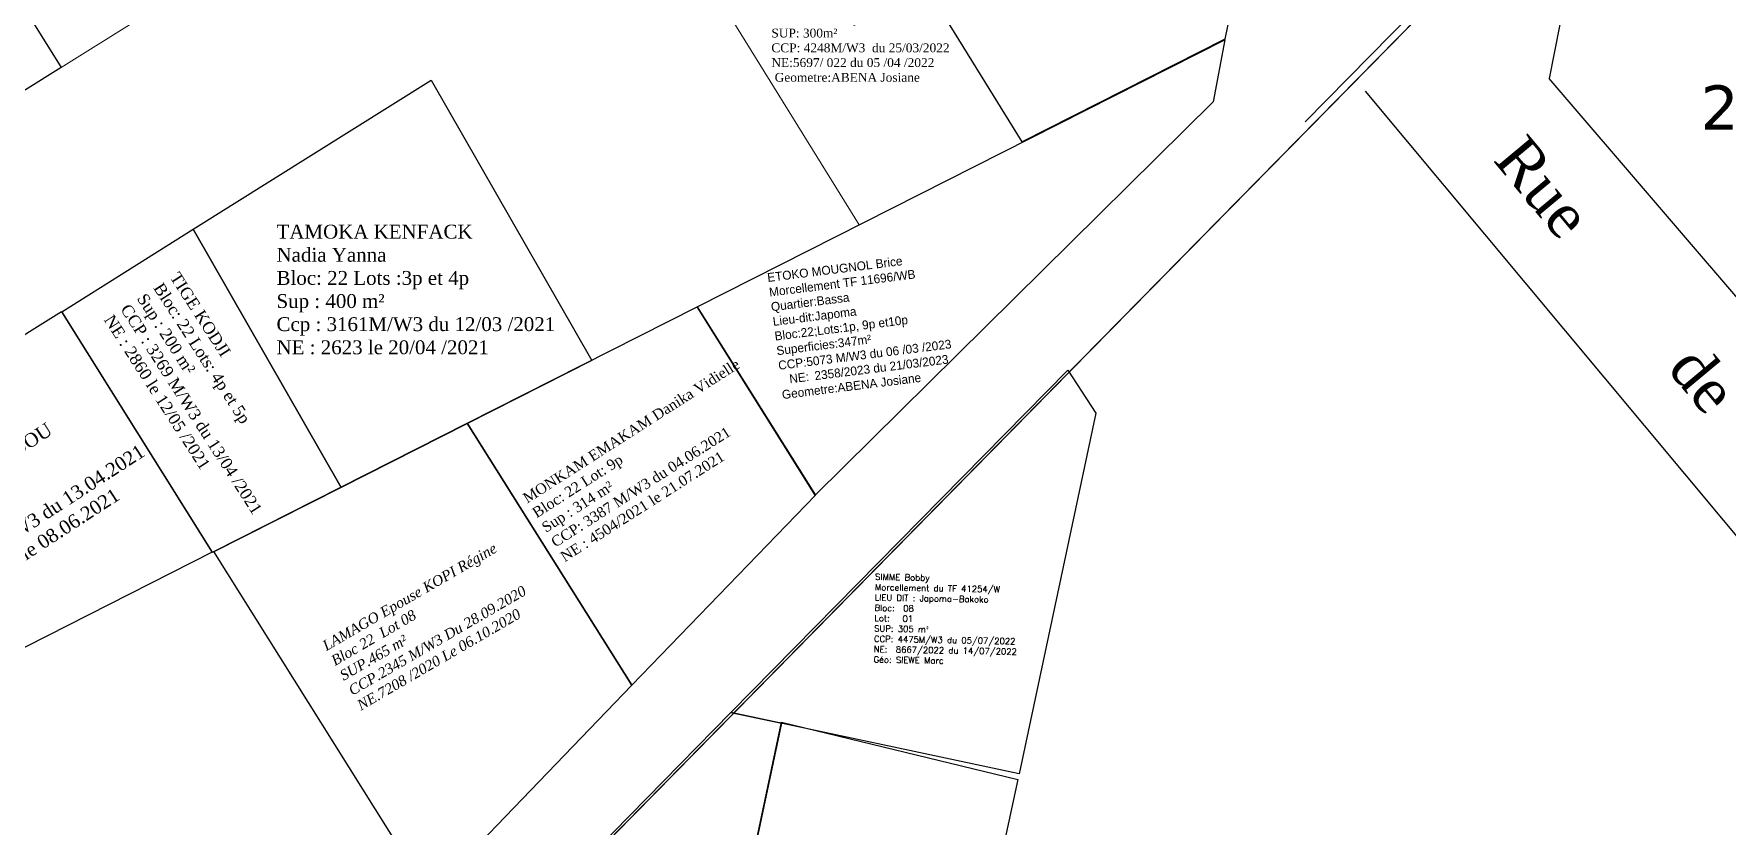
# Model space of a CAD drawing. Header units: millimetres. Extents: x 587399 to 927168, y 438565 to 1444955.
# Drawn here: x 591380.8 to 591495.6, y 444521.5 to 444575.2 of the extents above; entities that cross this region are included whole.
import ezdxf
from ezdxf.enums import TextEntityAlignment as Align

# ---------------------------------------------------------------- set-up
doc = ezdxf.new("R2010")
doc.units = ezdxf.units.MM
doc.header["$LTSCALE"] = 2
for name, color, linetype in [('end maj 26 02 2021', 7, 'Continuous'), ('MAJ AVRIL 2021', 7, 'Continuous'), ('MAJ JUILLET 2021', 7, 'Continuous'), ('MAJ JUIN 2021', 7, 'Continuous'), ('MAJ NOV 2021', 7, 'Continuous'), ('MAJ OCT 2021', 7, 'Continuous')]:
    doc.layers.add(name, color=color, linetype=linetype)
doc.layers.add('MAJ APRES LE 13.01.2023', color=222, linetype='Continuous', lineweight=30)
doc.styles.get("Standard").update_dxf_attribs({"font": 'arial.ttf'})
doc.styles.add('STYLE3', font='tt0012m_.ttf', dxfattribs={"height": 13})
doc.styles.add('Times 1.0', font='times.ttf', dxfattribs={"width": 0.99, "height": 1})
doc.styles.add('Verdana 1.0', font='verdana.ttf', dxfattribs={"width": 0.99, "height": 1})

msp = doc.modelspace()

# ---------------------------------------------------------------- linework, layer by layer
at = {"color": 5, "lineweight": 13, "flags": 128}
for points in [[(591388.445, 444597.322), (591397.805, 444582.366), (591382.652, 444572.883), (591376.769, 444582.285), (591380.06, 444584.844)], [(591388.445, 444597.322), (591397.805, 444582.366), (591382.652, 444572.883), (591376.769, 444582.285), (591380.06, 444584.844)], [(591434.749, 444588.935), (591447.816, 444567.806), (591436.756, 444562.206), (591424.276, 444582.376)], [(591434.749, 444588.935), (591447.816, 444567.806), (591436.756, 444562.206), (591424.276, 444582.376)]]:
    msp.add_lwpolyline(points, close=True, dxfattribs=at)
at = {"flags": 128}
msp.add_lwpolyline([(591450.89, 444552.374), (591452.807, 444549.452), (591447.588, 444525.002), (591428.06, 444529.17)], close=True, dxfattribs=at)
at = {"layer": 'end maj 26 02 2021', "color": 7, "linetype": 'ByBlock'}
for p, q in [((591484.736, 444578.181), (591483.53, 444572.127)), ((591512.435, 444538.426), (591483.53, 444572.127)), ((591508.511, 444526.419), (591471.09, 444571.271))]:
    msp.add_line(p, q, dxfattribs=at)
at = {"layer": 'end maj 26 02 2021', "color": 6, "linetype": 'ByBlock', "lineweight": -3, "ltscale": 0.0014, "flags": 128}
msp.add_lwpolyline([(591770.073, 444989.463), (591737.168, 444905.939), (591690.907, 444742.417), (591637.449, 444725.167), (591591.726, 444687.985), (591547.534, 444652.048), (591484.721, 444586.54), (591374.436, 444474.456), (591285.46, 444485.64)], dxfattribs=at)
msp.add_lwpolyline([(591770.073, 444989.463), (591737.168, 444905.939), (591690.907, 444742.417), (591637.449, 444725.167), (591591.726, 444687.985), (591547.534, 444652.048), (591484.721, 444586.54), (591374.436, 444474.456), (591285.46, 444485.64)], dxfattribs=at)
msp.add_lwpolyline([(591770.073, 444989.463), (591737.168, 444905.939), (591690.907, 444742.417), (591637.449, 444725.167), (591591.726, 444687.985), (591547.534, 444652.048), (591484.721, 444586.54), (591374.436, 444474.456), (591285.46, 444485.64)], dxfattribs=at)
msp.add_lwpolyline([(591770.073, 444989.463), (591737.168, 444905.939), (591690.907, 444742.417), (591637.449, 444725.167), (591591.726, 444687.985), (591547.534, 444652.048), (591484.721, 444586.54), (591374.436, 444474.456), (591285.46, 444485.64)], dxfattribs=at)
at = {"layer": 'end maj 26 02 2021', "color": 7, "linetype": 'ByBlock', "ltscale": 0.0014, "flags": 128}
msp.add_lwpolyline([(591466.981, 444569.19), (591484.566, 444587.062), (591547.369, 444652.561), (591591.564, 444688.5)], dxfattribs=at)
msp.add_lwpolyline([(591466.981, 444569.19), (591484.566, 444587.062), (591547.369, 444652.561), (591591.564, 444688.5)], dxfattribs=at)
at = {"layer": 'end maj 26 02 2021', "color": 7, "flags": 128}
msp.add_lwpolyline([(591466.981, 444569.19), (591484.566, 444587.062), (591547.369, 444652.561), (591591.564, 444688.5)], dxfattribs=at)
at = {"layer": 'end maj 26 02 2021', "color": 3, "lineweight": 30, "flags": 128}
msp.add_lwpolyline([(591591.008, 444687.255), (591642.766, 444636.485), (591512.912, 444525.11), (591509.568, 444476.103), (591485.712, 444373.739), (591486.069, 444356.308), (591479.263, 444350.152), (591353.239, 444365.428), (591284.742, 444484.909), (591373.718, 444473.726), (591484.01, 444585.816), (591546.813, 444651.316), (591591.008, 444687.255)], dxfattribs=at)
msp.add_lwpolyline([(591591.008, 444687.255), (591642.766, 444636.485), (591512.912, 444525.11), (591509.568, 444476.103), (591485.712, 444373.739), (591486.069, 444356.308), (591479.263, 444350.152), (591353.239, 444365.428), (591284.742, 444484.909), (591373.718, 444473.726), (591484.01, 444585.816), (591546.813, 444651.316), (591591.008, 444687.255)], dxfattribs=at)
at = {"layer": 'end maj 26 02 2021', "color": 150, "linetype": 'ByBlock', "lineweight": -3, "ltscale": 0.0014, "flags": 128}
msp.add_lwpolyline([(591448.012, 444598.598), (591462.789, 444580.887), (591461.531, 444574.789), (591447.808, 444567.84), (591434.74, 444588.965), (591441.815, 444598.432)], close=True, dxfattribs=at)
msp.add_lwpolyline([(591448.012, 444598.598), (591462.789, 444580.887), (591461.531, 444574.789), (591447.808, 444567.84), (591434.74, 444588.965), (591441.815, 444598.432)], close=True, dxfattribs=at)
msp.add_lwpolyline([(591448.012, 444598.598), (591462.789, 444580.887), (591461.531, 444574.789), (591447.808, 444567.84), (591434.74, 444588.965), (591441.815, 444598.432)], close=True, dxfattribs=at)
msp.add_lwpolyline([(591448.012, 444598.598), (591462.789, 444580.887), (591461.531, 444574.789), (591447.808, 444567.84), (591434.74, 444588.965), (591441.815, 444598.432)], close=True, dxfattribs=at)
at = {"layer": 'end maj 26 02 2021', "color": 150, "lineweight": -3, "flags": 128}
msp.add_lwpolyline([(591410.175, 444548.784), (591421.333, 444531.016), (591407.625, 444516.771), (591392.987, 444540.08)], close=True, dxfattribs=at)
msp.add_lwpolyline([(591410.175, 444548.784), (591421.333, 444531.016), (591407.625, 444516.771), (591392.987, 444540.08)], close=True, dxfattribs=at)
msp.add_lwpolyline([(591410.175, 444548.784), (591421.333, 444531.016), (591407.625, 444516.771), (591392.987, 444540.08)], close=True, dxfattribs=at)
msp.add_lwpolyline([(591410.175, 444548.784), (591421.333, 444531.016), (591407.625, 444516.771), (591392.987, 444540.08)], close=True, dxfattribs=at)
at = {"layer": 'MAJ APRES LE 13.01.2023', "flags": 128}
for points in [[(591461.531, 444574.758), (591460.74, 444570.554), (591433.777, 444543.905), (591425.77, 444556.65)], [(591428.06, 444529.17), (591431.48, 444528.45), (591426.92, 444506.92), (591409.8, 444510.54)]]:
    msp.add_lwpolyline(points, close=True, dxfattribs=at)
at = {"layer": 'MAJ AVRIL 2021', "flags": 128}
for points in [[(591407.738, 444572.031), (591418.63, 444553.031), (591401.623, 444544.419), (591391.588, 444561.924)], [(591407.738, 444572.031), (591418.63, 444553.031), (591401.623, 444544.419), (591391.588, 444561.924)], [(591391.588, 444561.924), (591401.623, 444544.419), (591392.905, 444540.005), (591382.693, 444556.323)], [(591391.588, 444561.924), (591401.623, 444544.419), (591392.905, 444540.005), (591382.693, 444556.323)]]:
    msp.add_lwpolyline(points, close=True, dxfattribs=at)
at = {"layer": 'MAJ JUILLET 2021', "flags": 128}
msp.add_lwpolyline([(591425.77, 444556.65), (591433.78, 444543.9), (591421.33, 444531.01), (591410.17, 444548.78)], close=True, dxfattribs=at)
msp.add_lwpolyline([(591425.77, 444556.65), (591433.78, 444543.9), (591421.33, 444531.01), (591410.17, 444548.78)], close=True, dxfattribs=at)
at = {"layer": 'MAJ JUIN 2021', "flags": 128}
msp.add_lwpolyline([(591382.68, 444556.35), (591392.892, 444540.032), (591373.282, 444530.102), (591364.107, 444544.762)], close=True, dxfattribs=at)
msp.add_lwpolyline([(591382.68, 444556.35), (591392.892, 444540.032), (591373.282, 444530.102), (591364.107, 444544.762)], close=True, dxfattribs=at)
at = {"layer": 'MAJ NOV 2021', "flags": 128}
msp.add_lwpolyline([(591376.769, 444582.284), (591382.652, 444572.883), (591365.698, 444562.273), (591360.898, 444569.944)], close=True, dxfattribs=at)
msp.add_lwpolyline([(591376.769, 444582.284), (591382.652, 444572.883), (591365.698, 444562.273), (591360.898, 444569.944)], close=True, dxfattribs=at)
at = {"layer": 'MAJ OCT 2021', "color": 150, "flags": 128}
msp.add_lwpolyline([(591431.49, 444528.51), (591447.5, 444524.62), (591443.92, 444508), (591438.1, 444504.29), (591426.92, 444506.92)], close=True, dxfattribs=at)
msp.add_lwpolyline([(591431.49, 444528.51), (591447.5, 444524.62), (591443.92, 444508), (591438.1, 444504.29), (591426.92, 444506.92)], close=True, dxfattribs=at)

# ---------------------------------------------------------------- texts
at = {"insert": (591430.797, 444580.68), "char_height": 0.7, "attachment_point": 1}
msp.add_mtext_dynamic_manual_height_columns('\\A1;{\\fTimes New Roman|b0|i0|c0|p18;NDE FONGANG \\PZacharie Ramses\\P\\H0.71429x;\\C1;Morcellement TF 11696/WB\\H1.4x;\\P\\H0.85714x;\\C256;Lieu-dit:Japoma-bakoko\\PBloc:22 Lot:02p\\PSUP: 300m²\\PCCP: 4248M/W3  du 25/03/2022\\PNE:5697/ 022 du 05 /04 /2022\\P Geometre:ABENA Josiane}', width=25.02909, gutter_width=12.5, heights=[0], dxfattribs=at)
msp.add_mtext_dynamic_manual_height_columns('\\A1;{\\fTimes New Roman|b0|i0|c0|p18;NDE FONGANG \\PZacharie Ramses\\P\\H0.71429x;\\C1;Morcellement TF 11696/WB\\H1.4x;\\P\\H0.85714x;\\C256;Lieu-dit:Japoma-bakoko\\PBloc:22 Lot:02p\\PSUP: 300m²\\PCCP: 4248M/W3  du 25/03/2022\\PNE:5697/ 022 du 05 /04 /2022\\P Geometre:ABENA Josiane}', width=25.02909, gutter_width=12.5, heights=[0], dxfattribs=at)
at = {"insert": (591437.836, 444538.574), "char_height": 0.42, "attachment_point": 1, "rotation": 358.95388}
msp.add_mtext_dynamic_manual_height_columns('{\\Fromanc|c0;SIMME Bobby\\P\\C1;Morcellement du TF 41254/W\\C256;  \\PLIEU DIT : Japoma-Bakoko\\PBloc:  08\\PLot:   01     \\PSUP: 305 m\\fISOCPEUR|b0|i0|c0|p34;²\\Fromanc|c0;     \\PCCP: 4475M/W3 du 05/07/2022 \\PNE:  8667/2022 du 14/07/2022\\PGéo: SIEWE Marc}', width=62.0824, gutter_width=12.5, heights=[0], dxfattribs=at)
at = {"layer": 'end maj 26 02 2021', "color": 7, "linetype": 'ByBlock', "style": 'Verdana 1.0', "width": 0.99}
msp.add_text('24', height=3, dxfattribs=at).set_placement((591496.389, 444570.195), align=Align.MIDDLE)
at = {"layer": 'end maj 26 02 2021', "color": 7, "linetype": 'ByBlock', "style": 'Times 1.0', "width": 0.99}
msp.add_text('Rue          de            10m', height=3, rotation=309.7791, dxfattribs=at).set_placement((591493.788, 444549.646), align=Align.CENTER)
at = {"layer": 'end maj 26 02 2021', "color": 150, "linetype": 'ByBlock', "lineweight": -3, "ltscale": 0.0014, "insert": (591400.277, 444533.926), "char_height": 0.7, "width": 77.53417, "attachment_point": 1, "rotation": 30.17009, "style": 'Times 1.0'}
msp.add_mtext('{\\fTimes New Roman|b0|i1|c0|p18;\\C7;LAMAGO Epouse KOPI Régine\\P\\fTimes New Roman|b0|i1|c186|p18;Bloc \\fTimes New Roman|b0|i1|c0|p18;22 \\fTimes New Roman|b0|i1|c186|p18; Lot\\fTimes New Roman|b0|i1|c0|p18; 08\\P\\fTimes New Roman|b0|i1|c186|p18;SUP.\\fTimes New Roman|b0|i1|c0|p18;465 \\fTimes New Roman|b0|i1|c186|p18;m²\\PCCP.2\\fTimes New Roman|b0|i1|c0|p18;345 \\fTimes New Roman|b0|i1|c186|p18;M/W3 Du \\fTimes New Roman|b0|i1|c0|p18;28\\fTimes New Roman|b0|i1|c186|p18;.0\\fTimes New Roman|b0|i1|c0|p18;9\\fTimes New Roman|b0|i1|c186|p18;.2020\\PNE.\\fTimes New Roman|b0|i1|c0|p18;7208\\fTimes New Roman|b0|i1|c186|p18; /2020 Le \\fTimes New Roman|b0|i1|c0|p18;06\\fTimes New Roman|b0|i1|c186|p18;.\\fTimes New Roman|b0|i1|c0|p18;10\\fTimes New Roman|b0|i1|c186|p18;.2020}', dxfattribs=at)
msp.add_mtext('{\\fTimes New Roman|b0|i1|c0|p18;\\C7;LAMAGO Epouse KOPI Régine\\P\\fTimes New Roman|b0|i1|c186|p18;Bloc \\fTimes New Roman|b0|i1|c0|p18;22 \\fTimes New Roman|b0|i1|c186|p18; Lot\\fTimes New Roman|b0|i1|c0|p18; 08\\P\\fTimes New Roman|b0|i1|c186|p18;SUP.\\fTimes New Roman|b0|i1|c0|p18;465 \\fTimes New Roman|b0|i1|c186|p18;m²\\PCCP.2\\fTimes New Roman|b0|i1|c0|p18;345 \\fTimes New Roman|b0|i1|c186|p18;M/W3 Du \\fTimes New Roman|b0|i1|c0|p18;28\\fTimes New Roman|b0|i1|c186|p18;.0\\fTimes New Roman|b0|i1|c0|p18;9\\fTimes New Roman|b0|i1|c186|p18;.2020\\PNE.\\fTimes New Roman|b0|i1|c0|p18;7208\\fTimes New Roman|b0|i1|c186|p18; /2020 Le \\fTimes New Roman|b0|i1|c0|p18;06\\fTimes New Roman|b0|i1|c186|p18;.\\fTimes New Roman|b0|i1|c0|p18;10\\fTimes New Roman|b0|i1|c186|p18;.2020}', dxfattribs=at)
msp.add_mtext('{\\fTimes New Roman|b0|i1|c0|p18;\\C7;LAMAGO Epouse KOPI Régine\\P\\fTimes New Roman|b0|i1|c186|p18;Bloc \\fTimes New Roman|b0|i1|c0|p18;22 \\fTimes New Roman|b0|i1|c186|p18; Lot\\fTimes New Roman|b0|i1|c0|p18; 08\\P\\fTimes New Roman|b0|i1|c186|p18;SUP.\\fTimes New Roman|b0|i1|c0|p18;465 \\fTimes New Roman|b0|i1|c186|p18;m²\\PCCP.2\\fTimes New Roman|b0|i1|c0|p18;345 \\fTimes New Roman|b0|i1|c186|p18;M/W3 Du \\fTimes New Roman|b0|i1|c0|p18;28\\fTimes New Roman|b0|i1|c186|p18;.0\\fTimes New Roman|b0|i1|c0|p18;9\\fTimes New Roman|b0|i1|c186|p18;.2020\\PNE.\\fTimes New Roman|b0|i1|c0|p18;7208\\fTimes New Roman|b0|i1|c186|p18; /2020 Le \\fTimes New Roman|b0|i1|c0|p18;06\\fTimes New Roman|b0|i1|c186|p18;.\\fTimes New Roman|b0|i1|c0|p18;10\\fTimes New Roman|b0|i1|c186|p18;.2020}', dxfattribs=at)
msp.add_mtext('{\\fTimes New Roman|b0|i1|c0|p18;\\C7;LAMAGO Epouse KOPI Régine\\P\\fTimes New Roman|b0|i1|c186|p18;Bloc \\fTimes New Roman|b0|i1|c0|p18;22 \\fTimes New Roman|b0|i1|c186|p18; Lot\\fTimes New Roman|b0|i1|c0|p18; 08\\P\\fTimes New Roman|b0|i1|c186|p18;SUP.\\fTimes New Roman|b0|i1|c0|p18;465 \\fTimes New Roman|b0|i1|c186|p18;m²\\PCCP.2\\fTimes New Roman|b0|i1|c0|p18;345 \\fTimes New Roman|b0|i1|c186|p18;M/W3 Du \\fTimes New Roman|b0|i1|c0|p18;28\\fTimes New Roman|b0|i1|c186|p18;.0\\fTimes New Roman|b0|i1|c0|p18;9\\fTimes New Roman|b0|i1|c186|p18;.2020\\PNE.\\fTimes New Roman|b0|i1|c0|p18;7208\\fTimes New Roman|b0|i1|c186|p18; /2020 Le \\fTimes New Roman|b0|i1|c0|p18;06\\fTimes New Roman|b0|i1|c186|p18;.\\fTimes New Roman|b0|i1|c0|p18;10\\fTimes New Roman|b0|i1|c186|p18;.2020}', dxfattribs=at)
at = {"layer": 'MAJ APRES LE 13.01.2023', "insert": (591430.485, 444558.936), "char_height": 0.6, "width": 18.19305, "attachment_point": 1, "rotation": 7.1323, "style": 'STYLE3'}
msp.add_mtext('\\A1;ETOKO MOUGNOL Brice\\P{\\C1;Morcellement TF 11696/WB\\P\\C0;Quartier:Bassa\\PLieu-dit:Japoma\\PBloc:22;Lots:1p, 9p et10p\\PSuperficies:347m²\\PCCP:5073 M/W3 du 06 /03 /2023\\P{\\W2.82812; }NE:{\\W1.70898; }2358/2023 du 21/03/2023\\P\\C1;Geometre:ABENA Josiane}', dxfattribs=at)
at = {"layer": 'MAJ AVRIL 2021', "insert": (591397.248, 444562.224), "char_height": 0.9402, "attachment_point": 1}
msp.add_mtext('\\A1;{\\fGeorgia|b0|i0|c0|p18;TAMOKA KENFACK\\PNadia Yanna\\PBloc: 22 Lots :3p et 4p\\PSup : 400 m²\\PCcp : 3161M/W3 du 12/03 /2021\\PNE : 2623 le 20/04 /2021}', dxfattribs=at)
msp.add_mtext('\\A1;{\\fGeorgia|b0|i0|c0|p18;TAMOKA KENFACK\\PNadia Yanna\\PBloc: 22 Lots :3p et 4p\\PSup : 400 m²\\PCcp : 3161M/W3 du 12/03 /2021\\PNE : 2623 le 20/04 /2021}', dxfattribs=at)
at = {"layer": 'MAJ AVRIL 2021', "insert": (591390.655, 444559.101), "char_height": 0.79721, "attachment_point": 1, "rotation": 302.80537}
msp.add_mtext('\\A1;{\\fGeorgia|b0|i0|c0|p18;TIGE KODJI\\PBloc: 22 Lots: 4p et 5p \\PSup : 200 m²\\PCCP : 3269 M/W3 du 13/04 /2021\\PNE : 2860 le 12/05 /2021}', dxfattribs=at)
msp.add_mtext('\\A1;{\\fGeorgia|b0|i0|c0|p18;TIGE KODJI\\PBloc: 22 Lots: 4p et 5p \\PSup : 200 m²\\PCCP : 3269 M/W3 du 13/04 /2021\\PNE : 2860 le 12/05 /2021}', dxfattribs=at)
at = {"layer": 'MAJ JUILLET 2021', "insert": (591413.868, 444543.914), "char_height": 0.6719, "attachment_point": 1, "rotation": 32.58566}
msp.add_mtext('{\\fTimes New Roman|b0|i0|c0|p18;\\H1.053x;MONKAM EMAKAM Danika Vidielle \\PBloc: 22 Lot: 9p\\PSup : 314 m²\\PCCP: 3387 M/W3 du 04.06.2021\\PNE : 4504/2021 le 21.07.2021}', dxfattribs=at)
msp.add_mtext('{\\fTimes New Roman|b0|i0|c0|p18;\\H1.053x;MONKAM EMAKAM Danika Vidielle \\PBloc: 22 Lot: 9p\\PSup : 314 m²\\PCCP: 3387 M/W3 du 04.06.2021\\PNE : 4504/2021 le 21.07.2021}', dxfattribs=at)
at = {"layer": 'MAJ JUIN 2021', "insert": (591368.84, 444540.534), "char_height": 0.93056, "attachment_point": 1, "rotation": 33.06234}
msp.add_mtext('{\\fTimes New Roman|b0|i0|c0|p18;ADAMOU MAMOUDOU\\PBloc: 04 Lot: 5p\\PSUP : 400 m²\\PC.C.P.: 3296 M/W3 du 13.04.2021\\PNE: \\C7;2847\\C256;/2021 le 08.06.2021  }', dxfattribs=at)
msp.add_mtext('{\\fTimes New Roman|b0|i0|c0|p18;ADAMOU MAMOUDOU\\PBloc: 04 Lot: 5p\\PSUP : 400 m²\\PC.C.P.: 3296 M/W3 du 13.04.2021\\PNE: \\C7;2847\\C256;/2021 le 08.06.2021  }', dxfattribs=at)

doc.saveas('drawing.dxf')
